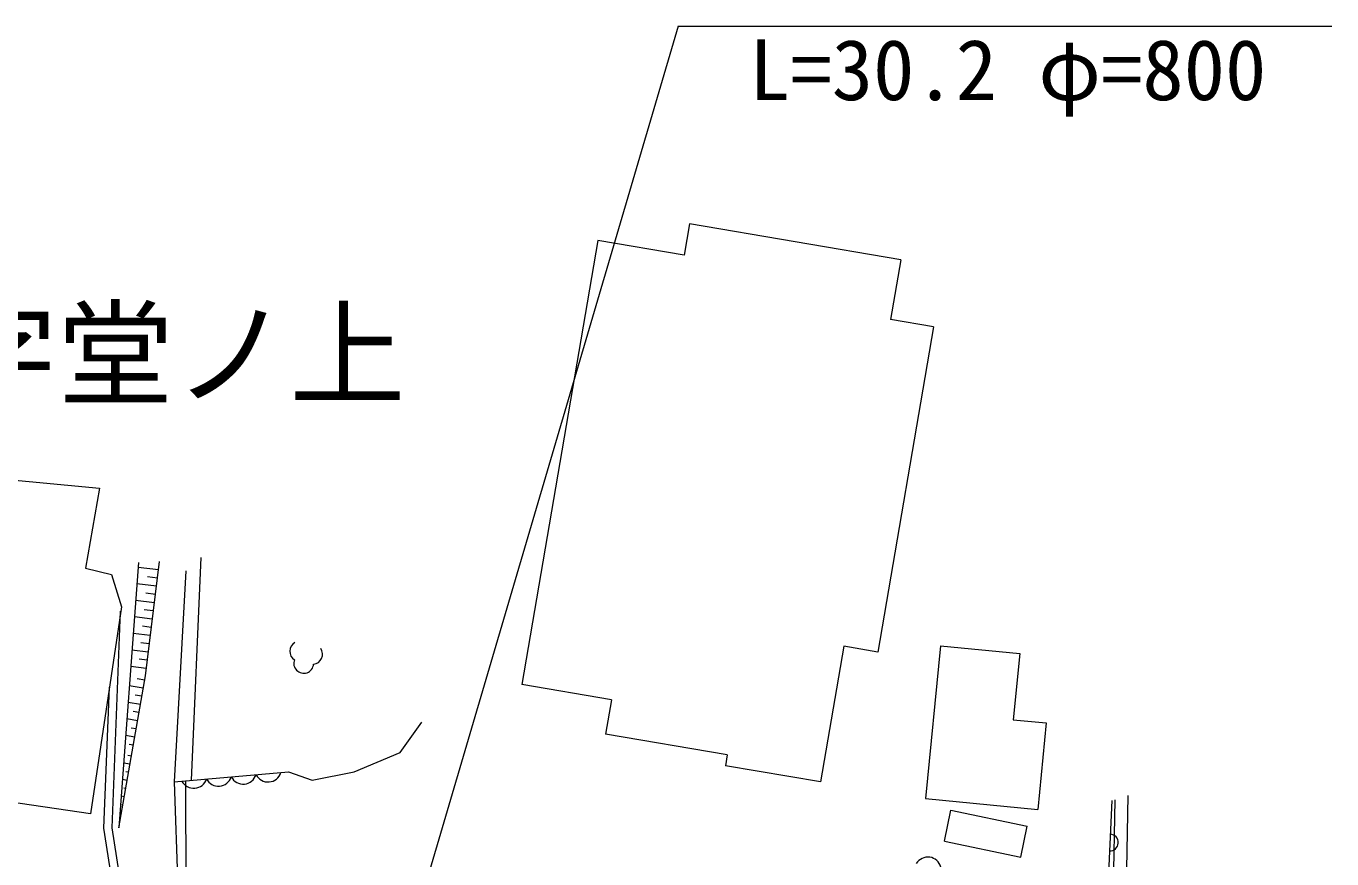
# Model space of a CAD drawing. Units: millimetres, scale not verified. Extents: x 39999 to 679983, y 20000 to 379991.
# Drawn here: x 188723 to 228139, y 294342 to 319492 of the extents above; entities that cross this region are included whole.
import ezdxf
from ezdxf.enums import TextEntityAlignment as Align

# ---------------------------------------------------------------- set-up
doc = ezdxf.new("R2010")
doc.units = ezdxf.units.MM
doc.header["$LTSCALE"] = 999.975
doc.layers.add('M-BGD', color=7, linetype='Continuous', lineweight=13)
doc.layers.add('M-STR-HTXT', color=7, linetype='Continuous', lineweight=13)
doc.layers.add('M-BMK-HTXT', color=7, linetype='Continuous')
doc.styles.add('ＭＳ ゴシック', font='')
doc.styles.get('ＭＳ ゴシック').set_extended_font_data('MS Gothic')

msp = doc.modelspace()

# ---------------------------------------------------------------- linework, layer by layer
at = {"layer": 'M-BGD'}
for p, q in [((208750.6, 313519.1), (208588.3, 312569.5)), ((215124, 312429.8), (208750.6, 313519.1)), ((205978.4, 313015.5), (203687.8, 299612.2)), ((208588.3, 312569.5), (205978.4, 313015.5)), ((215124, 312429.8), (214816.8, 310632.4)), ((216115.7, 310410.5), (214816.8, 310632.4)), ((216115.7, 310410.5), (214437.2, 300589)), ((185927.7, 306010.6), (190934.9, 305535.2)), ((190934.9, 305535.2), (190516.9, 303118.1)), ((190516.9, 303118.1), (191301.4, 302927.2)), ((192111.2, 303297.8), (191523.1, 295277.6)), ((192714.4, 303071), (192100.1, 303146.1)), ((192323.2, 299867.1), (192744.7, 303319.2)), ((193998.9, 303444.2), (193709.6, 296717.3)), ((191301.4, 302927.2), (191597.4, 301959.1)), ((192684.1, 302822.9), (192383, 302859.7)), ((193542.1, 303046), (193188.9, 296673.1)), ((192653.8, 302574.7), (192063.5, 302646.8)), ((192623.5, 302326.6), (192334.4, 302361.9)), ((191597.4, 301959.1), (190666.3, 295704.9)), ((192593.2, 302078.4), (192026.9, 302147.6)), ((191315.7, 295281.7), (191576.6, 301819.6)), ((192532.6, 301582.1), (191990.3, 301648.4)), ((192562.9, 301830.3), (192285.7, 301864.1)), ((192472, 301085.8), (191953.7, 301149.1)), ((192502.3, 301334), (192237.1, 301366.4)), ((192441.7, 300837.7), (192188.5, 300868.6)), ((213406.7, 300765.1), (212706, 296664.7)), ((214437.2, 300589), (213406.7, 300765.1)), ((216323.5, 300778.6), (215873.6, 296168.2)), ((216323.5, 300778.6), (218716.9, 300545)), ((192411.4, 300589.5), (191917.1, 300649.9)), ((192381.1, 300341.4), (192139.9, 300370.8)), ((218716.9, 300545), (218521.6, 298544.2)), ((192350.8, 300093.2), (191880.5, 300150.7)), ((191523.1, 295277.6), (192323.2, 299867.1)), ((192258.8, 299497.6), (191837.9, 299571)), ((192301.7, 299743.9), (192079, 299782.7)), ((206391.4, 299150.1), (203687.8, 299612.2)), ((191064.9, 295266.8), (191234.8, 299523.5)), ((192215.8, 299251.4), (192017.7, 299285.9)), ((192172.9, 299005.1), (191801.2, 299069.9)), ((192130, 298758.8), (191956.4, 298789.1)), ((206391.4, 299150.1), (206213.8, 298110.9)), ((192087, 298512.5), (191764.5, 298568.8)), ((200009.7, 297552.3), (200665.5, 298466.7)), ((218521.6, 298544.2), (219515.6, 298447.1)), ((219515.6, 298447.1), (219261, 295837.7)), ((192001.2, 298020), (191727.7, 298067.6)), ((192044.1, 298266.2), (191895.1, 298292.2)), ((209887.8, 297483), (206213.8, 298110.9)), ((191958.2, 297773.7), (191833.8, 297795.4)), ((191858.7, 297202.9), (191666.8, 297236.4)), ((191901.7, 297449.2), (191793.4, 297468.1)), ((198624.9, 296968.9), (200009.7, 297552.3)), ((209887.8, 297483), (209831.9, 297155.9)), ((191815.8, 296956.7), (191732.1, 296971.3)), ((193188.9, 296673.1), (196644, 296966.4)), ((196644, 296966.4), (197360.1, 296717.6)), ((197360.1, 296717.6), (198624.9, 296968.9)), ((212706, 296664.7), (209831.9, 297155.9)), ((190666.3, 295704.9), (184856.8, 296550.4)), ((191772.9, 296710.4), (191630, 296735.3)), ((191729.9, 296464.1), (191670.8, 296474.4)), ((193188.9, 296673.1), (193305.8, 293311.8)), ((193554.7, 293334.7), (193545.8, 296703.4)), ((191687, 296217.8), (191593.3, 296234.2)), ((215873.6, 296168.2), (219260.9, 295837.6)), ((221500.4, 296100.8), (220909.2, 284030.3)), ((221590.1, 296129.9), (221326.7, 283157.6)), ((221726.6, 283149.5), (221992.8, 296260.4)), ((191601.2, 295725.3), (191556.5, 295733)), ((191644.1, 295971.5), (191609.5, 295977.6)), ((216440.7, 294876.9), (216635.3, 295810.3)), ((216635.3, 295810.3), (218942.9, 295328.1)), ((191802.2, 290661.2), (191064.9, 295266.8)), ((192035.1, 290787.4), (191315.7, 295281.7)), ((191558.2, 295479), (191548.2, 295480.7)), ((218748.2, 294394.7), (218942.9, 295328.1)), ((216440.7, 294876.9), (218748.2, 294394.7))]:
    msp.add_line(p, q, dxfattribs=at)
for centre, radius, start, end in [((196980.3, 300609.7), 300, 118.41945, 238.14243), ((197102.1, 300248.1), 299.8, 159.14016, 354.85984), ((197370.1, 300519.8), 300.1, 275.85757, 35.58055), ((194529.6, 296943.7), 406.2, 207.4709, 342.23117), ((195276.9, 297007.1), 406.2, 207.4709, 342.23117), ((196024.2, 297070.6), 406.2, 207.4709, 342.23117), ((193782.3, 296880.3), 406.2, 207.4709, 342.23117), ((221434.7, 294834.2), 253.7, 268.02772, 86.36427), ((215941.4, 293990.7), 406.2, 14.3569, 149.11717)]:
    msp.add_arc(centre, radius, start, end, dxfattribs=at)
at = {"layer": 'M-STR-HTXT'}
for q in [(193848.4, 270009.4), (228138.8, 319492)]:
    msp.add_line((208404.5, 319492), q, dxfattribs=at)

# ---------------------------------------------------------------- texts
at = {"layer": 'M-BMK-HTXT', "style": 'ＭＳ ゴシック'}
msp.add_text('字堂ノ上', height=2566, dxfattribs=at).set_placement((193172.5, 307541.1), align=Align.BOTTOM_CENTER)
at = {"layer": 'M-STR-HTXT', "style": 'ＭＳ ゴシック'}
msp.add_text('L=30.2 φ=800', height=1833, dxfattribs=at).set_placement((210548, 316706.3), align=Align.BOTTOM_LEFT)

doc.saveas('drawing.dxf')
